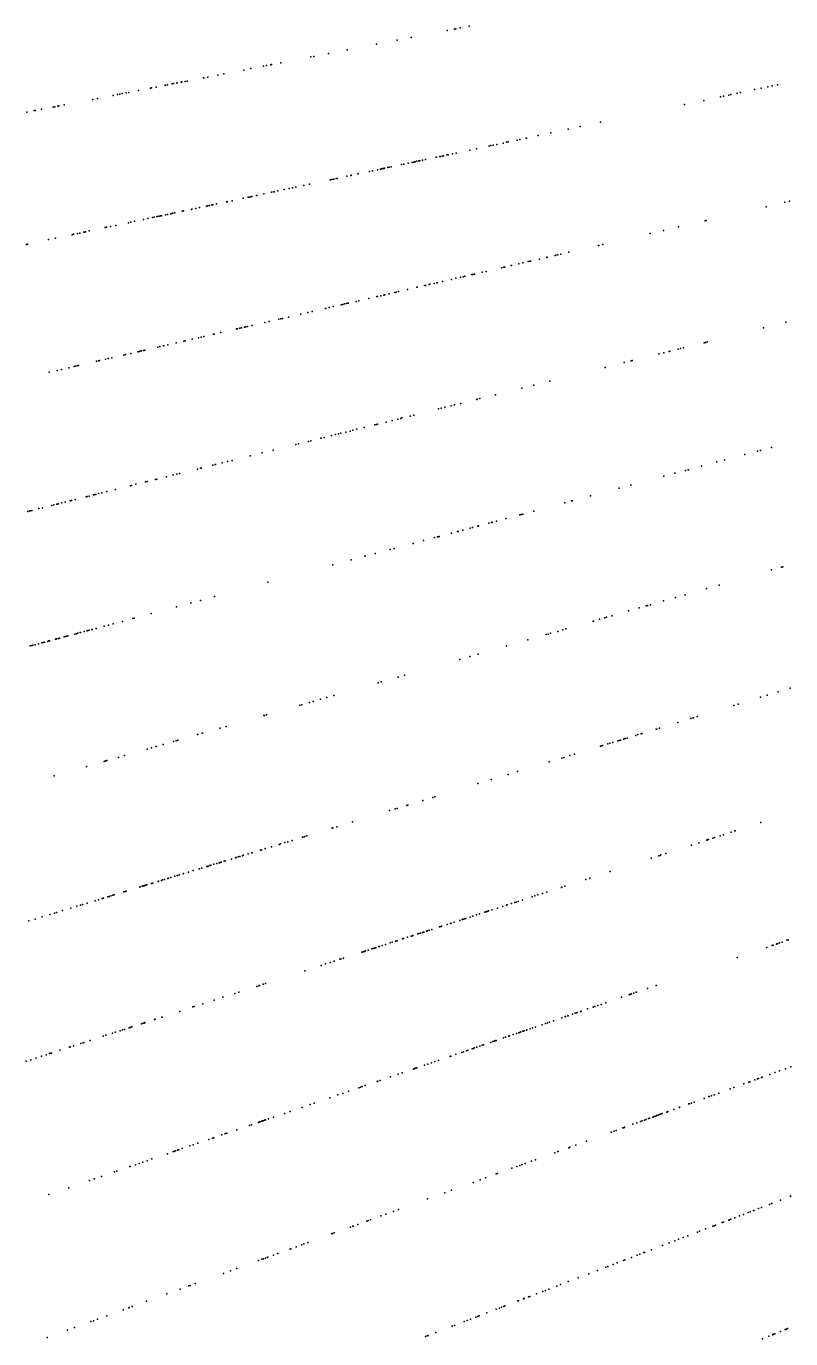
# Model space of a CAD drawing. Header units: metres. Extents: x -4327 to 4266, y -3886 to 3992.
# Drawn here: x -631.3 to -564.9, y -229.2 to -115.2 of the extents above; entities that cross this region are included whole.
import ezdxf

# ---------------------------------------------------------------- set-up
doc = ezdxf.new("R2010")
doc.units = ezdxf.units.M

msp = doc.modelspace()

# ---------------------------------------------------------------- linework, layer by layer
for p in [(-597.86, -116.21, 2108.81), (-594.73, -115.6, 2097.76), (-594.11, -115.48, -219.35), (-593.98, -115.46, -210.75), (-593.61, -115.39, 2098.09), (-592.84, -115.24, -213.31), (-603.43, -117.3, -208.11), (-600.88, -116.8, -207.23), (-599.07, -116.45, -211.07), (-609.18, -118.41, 158.51), (-606.59, -117.91, 2109.35), (-606.33, -117.86, 238.85), (-605.04, -117.61, 2108.25), (-615.53, -119.65, 186.67), (-614.66, -119.48, 187.9), (-614.12, -119.37, 170.75), (-612.39, -119.04, -221.49), (-611.79, -118.92, 177.42), (-610.68, -118.7, 150.25), (-610.43, -118.65, 243.98), (-610.04, -118.58, 159.09), (-609.99, -118.57, 157.28), (-621.53, -120.81, 140.19), (-620.49, -120.61, 183.68), (-620.41, -120.6, 162.17), (-620.01, -120.52, 208.85), (-619.23, -120.37, 188.92), (-619.19, -120.36, 201.72), (-619.01, -120.32, 213.48), (-618.63, -120.25, -223.75), (-618.49, -120.22, 190.56), (-618.21, -120.17, 176.32), (-618.2, -120.17, -218.19), (-618.19, -120.16, 156.84), (-617.85, -120.1, 149.84), (-617.77, -120.08, 192.97), (-617.5, -120.03, 179.82), (-617.32, -120, 161.36), (-615.9, -119.72, 199.9), (-615.87, -119.71, 186.4), (-615.86, -119.71, 166.09), (-568.06, -120.74, -228.95), (-567.48, -120.62, -229.08), (-566.89, -120.5, -229.94), (-566.52, -120.42, -230.88), (-566.06, -120.32, -273.9), (-625.5, -121.59, 230.16), (-625.1, -121.51, 251.04), (-623.74, -121.24, -210.1), (-623.38, -121.17, 156.31), (-623.15, -121.13, 2103.03), (-622.96, -121.09, 214.07), (-622.61, -121.02, 216.66), (-622.38, -120.98, -216.58), (-622.38, -120.98, -215.03), (-572.46, -121.68, -213.56), (-571.01, -121.37, 2098.31), (-570.73, -121.31, -227.45), (-570.28, -121.22, -227.27), (-570.11, -121.18, -229.77), (-569.56, -121.06, -221.52), (-569.27, -121, -231.27), (-631.25, -122.7, -193.35), (-630.59, -122.57, 151.45), (-630.51, -122.56, 213.94), (-629.97, -122.45, -196.78), (-628.95, -122.26, 93.44), (-628.8, -122.23, 99.49), (-628.56, -122.18, -200.55), (-628.47, -122.16, -201.67), (-628, -122.07, 106.16), (-574.14, -122.04, -222.57), (-584.23, -124.18, 2093.72), (-583.18, -123.96, 235.42), (-581.42, -123.58, -213.23), (-589.59, -125.32, 228.18), (-589.44, -125.29, 201.81), (-588.65, -125.12, -211.08), (-588.43, -125.07, -211.74), (-587.89, -124.96, 171.45), (-587.86, -124.95, 213.38), (-587.84, -124.95, 233.52), (-586.84, -124.74, 236.14), (-585.73, -124.5, 238.33), (-595.17, -126.51, 141.7), (-595.05, -126.48, 182.91), (-594.77, -126.42, 212.9), (-594.65, -126.4, 212.49), (-594.27, -126.32, 188.1), (-593.95, -126.25, 210.75), (-592.78, -126, -208.85), (-592.2, -125.88, 209.02), (-591.09, -125.64, 148.39), (-590.95, -125.61, 164.89), (-590.74, -125.57, 217.77), (-590.42, -125.5, 164.03), (-589.86, -125.38, 171.67), (-600.54, -127.65, 132.08), (-600.41, -127.62, 186.39), (-600.31, -127.6, -214.88), (-600.23, -127.58, 132.36), (-600.19, -127.57, -215.97), (-599.88, -127.51, 189.88), (-599.78, -127.49, 133.31), (-599.61, -127.45, 233.59), (-598.7, -127.26, 162.4), (-598.51, -127.22, 154.15), (-598.13, -127.14, 158.68), (-597.79, -127.06, 155.03), (-597.64, -127.03, -220.31), (-597.59, -127.02, 157.82), (-597.51, -127.01, 2106.46), (-597.36, -126.97, -206.75), (-597.19, -126.94, 147.1), (-597.12, -126.92, 157.7), (-596.88, -126.87, 176.6), (-596.63, -126.82, 158.63), (-595.69, -126.62, 179.85), (-595.67, -126.61, 222.21), (-595.36, -126.55, 180.11), (-595.34, -126.54, -211.99), (-604.89, -128.57, 2115.2), (-604.74, -128.54, 161.51), (-604.6, -128.51, 132.97), (-604.58, -128.51, 240.56), (-604.39, -128.47, 187.62), (-604.29, -128.45, -207.65), (-603.46, -128.27, 139.42), (-603.09, -128.19, 94.38), (-603.06, -128.18, 211.35), (-602.49, -128.06, -213.03), (-602.48, -128.06, 194.76), (-601.47, -127.85, 184.52), (-601.23, -127.8, -214.46), (-600.78, -127.7, 186.87), (-611.29, -129.93, 108.26), (-611.27, -129.93, -191.99), (-610.65, -129.8, 88.26), (-609.99, -129.66, 80.2), (-609.83, -129.62, 79.49), (-609.79, -129.61, 79.83), (-609.77, -129.61, -189.29), (-609.44, -129.54, -189.56), (-608.88, -129.42, 2103.58), (-608.47, -129.33, 132.4), (-608.17, -129.27, 205.21), (-607.87, -129.21, -193.9), (-607.17, -129.06, -197.02), (-606.68, -128.95, 88.38), (-616.57, -131.06, -155.52), (-616.24, -130.99, 2099.51), (-615.65, -130.86, 120.03), (-615.53, -130.83, 135.73), (-615.37, -130.8, -161.42), (-615.16, -130.76, 127.77), (-615.08, -130.74, 125.62), (-614.77, -130.67, 79.43), (-613.89, -130.49, 130.36), (-613.85, -130.48, 131.78), (-613.83, -130.47, 100.27), (-613.41, -130.39, -185.58), (-612.46, -130.18, 71.86), (-612.02, -130.09, 103.83), (-611.92, -130.07, 101.36), (-611.8, -130.04, 129.56), (-611.69, -130.02, 131.32), (-567.04, -130.91, 2087.4), (-565.4, -130.53, -223.29), (-565, -130.44, -213.74), (-565, -130.44, -213.74), (-621.88, -132.18, 108.71), (-621.12, -132.02, -163.67), (-620.73, -131.94, -145.23), (-620.33, -131.85, -166.78), (-620.19, -131.83, -134.95), (-619.94, -131.77, -150.88), (-619.9, -131.76, 114.42), (-619.76, -131.73, 2111.49), (-619.64, -131.71, 107.25), (-619.54, -131.69, 109.37), (-619.21, -131.62, -137.27), (-619.02, -131.58, 132.17), (-618.74, -131.52, -145.13), (-618.63, -131.49, -141.12), (-618.55, -131.48, -199.2), (-618.38, -131.44, 107.39), (-617.74, -131.3, 112.6), (-617.64, -131.28, -166.43), (-616.94, -131.14, 2101.91), (-616.92, -131.13, 105.72), (-572.34, -132.14, 2098.07), (-572.25, -132.11, 2084.6), (-627.31, -133.34, -137.96), (-627.18, -133.31, -179.14), (-626.84, -133.24, -137.86), (-626.65, -133.2, 2109.88), (-626.28, -133.12, -138.1), (-626.26, -133.12, 84.11), (-626.15, -133.09, -139.9), (-625.83, -133.02, -184.03), (-624.43, -132.73, -191.56), (-624.31, -132.7, -175.69), (-623.96, -132.63, -191.42), (-623.51, -132.53, -138.22), (-622.41, -132.3, -196.63), (-622.2, -132.25, -197.32), (-577.11, -133.24, -218.32), (-575.94, -132.97, -221.55), (-574.64, -132.67, 2097.67), (-631.28, -134.18, -172.36), (-631.18, -134.16, 82.27), (-629.35, -133.77, 83.1), (-628.76, -133.65, 2108.7), (-581.59, -134.27, 2096.69), (-581.58, -134.27, -216.69), (-581.21, -134.18, -201.94), (-586.73, -135.46, 159.77), (-586.08, -135.31, 164.16), (-586.06, -135.3, 165.21), (-585.36, -135.14, 188.88), (-585.3, -135.13, -206.65), (-585.14, -135.09, -215.43), (-584.88, -135.03, 221.26), (-584.18, -134.87, -208.45), (-592.36, -136.76, 215.47), (-591.71, -136.61, 189.83), (-591.36, -136.53, 182.48), (-589.99, -136.21, -200.22), (-589.81, -136.17, 159.55), (-589.72, -136.15, -217.12), (-589.19, -136.02, -205.81), (-589.16, -136.02, 236.47), (-588.51, -135.87, -206.31), (-588.17, -135.79, 165.81), (-587.69, -135.68, 238.92), (-587.57, -135.65, 182.39), (-587.5, -135.64, -208.53), (-597.38, -137.91, 223.34), (-597.34, -137.91, -182.87), (-596.7, -137.76, -185.95), (-596.65, -137.75, 140.49), (-596.61, -137.74, 152.49), (-596.29, -137.66, -184.73), (-596.23, -137.65, 185.8), (-595.87, -137.57, 155.49), (-595.64, -137.52, 2112.32), (-595.6, -137.51, 226.84), (-595.13, -137.4, 189.47), (-594.35, -137.22, 192.88), (-593.99, -137.13, 195.69), (-593.59, -137.04, 154.54), (-593.36, -136.99, 137.27), (-593.21, -136.95, -196.53), (-592.6, -136.81, -195.23), (-592.51, -136.79, 168.46), (-601.55, -138.88, 132.81), (-600.85, -138.72, 220.83), (-600.8, -138.71, 207.25), (-600.51, -138.64, 212.77), (-600.24, -138.58, 183.39), (-600.16, -138.56, 138.14), (-599.76, -138.47, 242.27), (-599.29, -138.36, 178.73), (-599.17, -138.33, -192.97), (-598.96, -138.28, 154.16), (-598.19, -138.1, 209.71), (-606.83, -140.1, -140.75), (-606.46, -140.01, -142.44), (-605.29, -139.74, -152.91), (-605.28, -139.74, -153.98), (-604.98, -139.67, 210.95), (-604.65, -139.59, -169.36), (-603.94, -139.43, 222.35), (-603.79, -139.4, -152.89), (-603.64, -139.36, -195.89), (-603.49, -139.33, -158.2), (-603.39, -139.3, -152.43), (-603.32, -139.29, 151.69), (-602.63, -139.13, -200.77), (-602.4, -139.08, 235.97), (-612.07, -141.31, -143.04), (-611.67, -141.22, 142.59), (-610.57, -140.96, -143.05), (-610.19, -140.87, -145.84), (-609.36, -140.68, -164.83), (-609.17, -140.64, -196.19), (-609.05, -140.61, -136.25), (-608.52, -140.49, -173.75), (-607.45, -140.24, -187.45), (-565.32, -140.95, 2089.8), (-616.87, -142.41, 105.06), (-616.34, -142.29, 106.74), (-616.1, -142.24, 86.93), (-615.86, -142.18, 88.65), (-615.04, -141.99, -139.76), (-614.96, -141.98, 129.3), (-614.39, -141.84, 128.47), (-613.02, -141.53, -130.33), (-612.95, -141.51, 100.16), (-612.74, -141.46, -131.7), (-612.61, -141.43, -184.56), (-612.61, -141.43, -184.56), (-612.35, -141.37, 139.5), (-612.22, -141.34, -133.02), (-567.28, -141.44, -220.23), (-621.6, -143.51, -162.2), (-621.46, -143.48, 181.95), (-621.41, -143.46, 111.92), (-621.29, -143.44, 100.46), (-621.09, -143.39, -172.1), (-620.99, -143.37, 112.92), (-619.85, -143.1, 214.21), (-619.68, -143.06, 89.56), (-619.37, -142.99, -177.59), (-619.35, -142.99, 188.48), (-619, -142.91, 90.87), (-618.28, -142.74, -180.64), (-617.6, -142.58, 183.06), (-617.49, -142.56, 135.25), (-575.91, -143.59, -207.45), (-575.47, -143.48, -208.75), (-575.39, -143.46, -214.19), (-574.69, -143.29, -210.28), (-574.47, -143.23, -211.66), (-574.22, -143.17, -209.39), (-572.43, -142.72, -216), (-572.31, -142.69, -214.14), (-572.15, -142.65, -207.91), (-626.86, -144.72, 160.22), (-626.74, -144.69, 2093.67), (-625.18, -144.33, 115.84), (-625.02, -144.3, -170.57), (-624.92, -144.27, 118.69), (-624.42, -144.16, 100.96), (-624.41, -144.16, 77.44), (-624.18, -144.1, 127.97), (-624.15, -144.1, 2093.18), (-623.87, -144.03, 2092.22), (-622.82, -143.79, -164.38), (-622.81, -143.79, 129.86), (-622.66, -143.75, 108.91), (-622.21, -143.65, 85.31), (-579.36, -144.45, -197.79), (-578.77, -144.3, -197.23), (-578.67, -144.28, -209.91), (-576.37, -143.7, 2086.59), (-629.31, -145.29, 220.62), (-628.61, -145.13, -121.57), (-628.24, -145.04, -122.23), (-627.6, -144.89, 75.34), (-627.14, -144.79, 247.27), (-627.05, -144.77, 113.65), (-581.03, -144.87, 2107.84), (-588.24, -146.67, -188.06), (-587.21, -146.41, -190.63), (-585.83, -146.06, 2107.73), (-594.1, -148.13, -163.53), (-593.56, -147.99, 2105.17), (-592.15, -147.64, -188.58), (-592.12, -147.63, -187.84), (-591.91, -147.58, -191.06), (-590.54, -147.24, 2115.96), (-598.77, -149.29, -191.06), (-598.67, -149.26, -159.39), (-597.96, -149.09, -159.2), (-597.63, -149, -160.54), (-595.5, -148.47, -169.66), (-595.25, -148.41, -191.77), (-594.94, -148.33, -161.25), (-594.4, -148.2, -160.39), (-603.17, -150.39, -139.06), (-602.92, -150.32, -137.93), (-602.59, -150.24, -142.84), (-601.94, -150.08, -161.34), (-601.03, -149.85, -133.96), (-600.88, -149.82, -138.18), (-600.8, -149.8, -149.55), (-600.04, -149.61, -188.51), (-599.5, -149.47, -178.08), (-599.5, -149.47, -189.45), (-599.03, -149.35, -191.88), (-607.88, -151.56, 196.22), (-607.65, -151.51, -139.02), (-606.78, -151.29, -138.46), (-606.58, -151.24, -167.69), (-605.71, -151.02, 189.92), (-605.68, -151.01, 218.18), (-605.41, -150.95, -136.72), (-604.77, -150.79, -132.66), (-604.42, -150.7, -134.36), (-604.18, -150.64, -166.3), (-603.97, -150.59, -135.33), (-603.53, -150.48, -166.85), (-611.85, -152.55, 2105.6), (-610.81, -152.29, 2097.84), (-609.86, -152.06, -177.08), (-568.89, -152.43, -207.66), (-567.79, -152.14, -210.87), (-567.52, -152.07, -223.88), (-566.58, -151.82, -225.71), (-616.42, -153.69, 136.3), (-616.15, -153.62, 193.2), (-616.09, -153.61, 191.67), (-615.08, -153.36, 164.86), (-614.87, -153.3, -125.51), (-614.85, -153.3, 216.84), (-614.28, -153.16, 217.8), (-613.82, -153.04, 167.84), (-613.42, -152.94, 225.62), (-574.05, -153.82, -216.49), (-573.81, -153.75, -212.01), (-573.79, -153.75, -202.19), (-572.66, -153.44, 2104.33), (-571.32, -153.08, -212.54), (-570.64, -152.9, -214.48), (-620.92, -154.81, 2107.49), (-620.78, -154.78, 224.4), (-620.07, -154.6, 193.66), (-619.94, -154.57, 109.61), (-619.11, -154.36, 114.48), (-618.52, -154.21, 219.69), (-618.22, -154.14, 190.43), (-618.21, -154.14, 139.61), (-617.99, -154.08, 187.72), (-575.91, -154.32, -206.57), (-574.97, -154.06, -199.35), (-626.1, -156.1, 254.79), (-626.01, -156.08, 256.38), (-625.82, -156.04, 166.99), (-625.45, -155.94, 139.4), (-625.32, -155.91, 164.98), (-625.26, -155.9, 164.22), (-625.01, -155.83, -55.12), (-624.72, -155.76, 221.1), (-624.29, -155.65, -57.88), (-623.53, -155.46, 2116.34), (-622.23, -155.14, 193.19), (-622.15, -155.12, 165.64), (-621.76, -155.02, 162.18), (-582.29, -156.02, -190.61), (-579.81, -155.36, -202.49), (-578.8, -155.09, 2091.87), (-630.81, -157.28, 110.8), (-630.2, -157.13, 165.52), (-629.87, -157.05, 236.07), (-629.07, -156.85, 179.61), (-628.89, -156.8, 228.53), (-628.63, -156.73, 136.05), (-628.59, -156.73, 138.62), (-628.51, -156.7, 134.18), (-628.51, -156.71, 221.26), (-628.2, -156.63, 134.48), (-627.91, -156.56, 132.21), (-627.49, -156.45, -57.47), (-627.35, -156.42, -115.28), (-627.05, -156.34, -64.9), (-584.51, -156.62, -161.26), (-583.93, -156.46, -195.15), (-583.88, -156.45, -185.35), (-631.16, -157.37, -117.44), (-631, -157.33, 136.56), (-630.93, -157.31, -136.92), (-630.92, -157.31, 213.04), (-591.13, -158.39, -149.58), (-590.9, -158.33, -162.66), (-590.82, -158.31, -149.85), (-590.45, -158.21, -161.47), (-589.63, -157.99, -153.79), (-588.43, -157.67, 2100.7), (-588.3, -157.63, -153.09), (-588.17, -157.6, -157.66), (-587.21, -157.34, -152.45), (-595.51, -159.57, -166.1), (-595.44, -159.55, -192.33), (-594.37, -159.26, 2100.47), (-593.84, -159.12, -136.47), (-593.79, -159.11, -134.35), (-593.37, -158.99, -136.36), (-592.73, -158.82, -182.68), (-592.55, -158.77, -181.53), (-592.07, -158.64, -145.57), (-592.01, -158.63, -165.12), (-599.7, -160.69, 2098.07), (-599.33, -160.59, -143.07), (-597.69, -160.15, -133.46), (-596.8, -159.91, -189.45), (-595.83, -159.65, -138.69), (-595.57, -159.58, -192.74), (-603.06, -161.59, 2109.81), (-601.88, -161.27, 2109.91), (-601.86, -161.27, -178.85), (-600.98, -161.03, -183.75), (-604.67, -162.02, -128.25), (-566.56, -162.46, -195.6), (-565.7, -162.21, -193.52), (-565.6, -162.18, -193.84), (-610.31, -163.53, -128.37), (-572.21, -164.08, -184.66), (-571.13, -163.77, -193.95), (-616.15, -165.1, -60.54), (-614.93, -164.77, 2121.54), (-575.94, -165.15, -164.23), (-574.9, -164.85, -174.5), (-574.06, -164.61, -172.12), (-620.44, -166.25, -61.32), (-618.23, -165.65, -71.33), (-617, -165.32, -56.41), (-579, -166.02, -173.25), (-578.05, -165.75, -163.77), (-577.45, -165.58, -152.39), (-577.34, -165.55, -175.59), (-577.09, -165.48, -187.67), (-625.23, -167.53, 220.31), (-624.51, -167.34, 173.81), (-624.16, -167.24, 202.77), (-623.74, -167.13, 184.21), (-622.94, -166.92, -45.27), (-622.04, -166.68, -76.4), (-621.91, -166.64, -52.62), (-621.91, -166.64, 230.17), (-582.05, -166.9, -149.74), (-582.04, -166.9, -137.88), (-581.5, -166.74, -151), (-581.04, -166.61, -148.78), (-580.89, -166.57, -148.39), (-580.41, -166.43, -152.47), (-629.43, -168.66, 164.17), (-629.32, -168.62, 188.55), (-629.28, -168.62, -114.69), (-628.75, -168.47, -113.5), (-628.69, -168.46, -81.9), (-628.68, -168.45, -116.78), (-628.51, -168.41, 158.66), (-628.46, -168.4, 156.77), (-628.41, -168.38, 191.75), (-628.41, -168.38, 191.75), (-627.99, -168.27, 161.91), (-627.99, -168.27, 229.63), (-627.86, -168.23, 160.37), (-627.86, -168.23, -103.86), (-627.76, -168.21, 200.05), (-627.68, -168.19, 173.17), (-627.67, -168.18, 162.2), (-627.06, -168.02, 195.57), (-626.93, -167.99, -134.08), (-626.84, -167.96, -110.24), (-626.8, -167.95, 173.68), (-626.61, -167.9, 215.29), (-626.59, -167.89, 203.95), (-626.26, -167.81, 217.13), (-625.99, -167.73, 145.71), (-625.92, -167.72, 169.28), (-625.83, -167.69, -114.79), (-625.6, -167.63, 146.37), (-625.56, -167.62, -127.17), (-587.72, -168.53, -152.97), (-586.14, -168.07, -180.8), (-585.96, -168.02, -179.66), (-585.75, -167.96, -129.7), (-585.14, -167.79, -125.4), (-584.7, -167.66, -126.35), (-584.43, -167.58, -141.59), (-630.94, -169.06, -87.26), (-630.8, -169.02, -88.33), (-630.72, -169, 221.45), (-630.52, -168.95, 160.67), (-630.22, -168.87, -107.54), (-629.93, -168.79, 163.17), (-629.82, -168.76, -112.96), (-629.7, -168.73, -113.67), (-592.05, -169.77, -132.5), (-589.59, -169.06, 2097.93), (-593.64, -170.22, 2099.56), (-592.77, -169.97, -130.2), (-599, -171.76, -59.83), (-598.45, -171.6, -60.46), (-600.72, -172.25, 2090.86), (-600.48, -172.18, -119.48), (-565.99, -173.04, -199.29), (-564.96, -172.73, -214.48), (-607.54, -174.21, -109.84), (-607.35, -174.16, -108.04), (-606.68, -173.96, 2090.82), (-606.36, -173.87, 2106.32), (-605.74, -173.69, -65.02), (-605.19, -173.54, -72.6), (-604.57, -173.36, -51.05), (-569.84, -174.22, -224.46), (-569.47, -174.11, -199.43), (-567.53, -173.51, -194.44), (-566.96, -173.34, -197.83), (-610.67, -175.11, -122.59), (-610.6, -175.09, -107.54), (-610.43, -175.04, 2103.74), (-573.58, -175.36, -173.94), (-573.4, -175.31, -189.23), (-573.35, -175.29, -197.52), (-573.03, -175.19, -191.27), (-616.01, -176.64, -61.18), (-615.97, -176.63, -101.31), (-614.46, -176.19, -103.21), (-613.93, -176.04, -111), (-577.83, -176.66, -161.73), (-576.6, -176.28, -172), (-576.54, -176.27, -166.66), (-576.3, -176.19, -188.75), (-574.7, -175.7, -185.71), (-620, -177.78, -90.11), (-619.39, -177.61, 2101.43), (-618.51, -177.36, -62.84), (-618.27, -177.29, -86.64), (-618.14, -177.25, -87.69), (-616.42, -176.76, -112.17), (-616.38, -176.75, -89.94), (-581.42, -177.76, -160.25), (-581.34, -177.73, -136.33), (-581.25, -177.71, -160.91), (-580.78, -177.56, -135.51), (-580.6, -177.51, -138.6), (-580.36, -177.43, -170.98), (-579.92, -177.3, -186.67), (-579.81, -177.27, -152.75), (-579.69, -177.23, -165.08), (-579.42, -177.15, -163.24), (-579.37, -177.13, -165.35), (-579.27, -177.1, -143.5), (-579.1, -177.05, -191.11), (-578.36, -176.82, -147.46), (-578.17, -176.76, -173.54), (-577.88, -176.68, -170.96), (-623.29, -178.73, 2106.46), (-622.76, -178.57, -93.03), (-620.8, -178.01, -115.15), (-620.42, -177.9, -86.94), (-584.78, -178.79, -138.54), (-584.62, -178.74, -138.16), (-584.09, -178.58, -178.21), (-584.08, -178.57, -149.28), (-583.69, -178.45, -144.6), (-626.06, -179.52, -80.51), (-624.52, -179.08, -116.2), (-624.4, -179.04, 2097.99), (-624.33, -179.02, -90.38), (-624.29, -179.01, -114.7), (-588.64, -179.97, -144.41), (-585.87, -179.12, -134.59), (-628.88, -180.33, 2104.92), (-592.06, -181.01, 2104.84), (-590.92, -180.66, -135.05), (-589.43, -180.21, -176.92), (-595.98, -182.21, -77.38), (-595.81, -182.16, -80.81), (-599.75, -183.36, -126.35), (-599.25, -183.21, 2109.13), (-599.07, -183.16, -69.13), (-598.23, -182.9, -72.48), (-598.16, -182.88, -83.21), (-596.86, -182.48, 2104.92), (-602.96, -184.34, 2101.19), (-567.5, -184.39, 2087.39), (-607.31, -185.67, -66.22), (-607.15, -185.63, 2107.44), (-607.11, -185.61, -116.77), (-606.93, -185.56, -117.81), (-604.72, -184.88, -120.59), (-604.66, -184.86, -124.87), (-604.32, -184.76, -124.09), (-571.68, -185.75, -141.37), (-571.52, -185.7, -129.62), (-571.02, -185.54, -146.4), (-570.75, -185.45, -141.14), (-570.06, -185.22, -171.7), (-569.75, -185.12, -173.73), (-569.72, -185.11, -146.76), (-610.95, -186.79, -112.83), (-610.85, -186.76, -101.35), (-610.55, -186.66, 185.15), (-609.99, -186.49, 180.83), (-609.98, -186.49, -72.85), (-609.34, -186.29, 181.39), (-609.21, -186.25, -124.01), (-608.82, -186.13, -70.25), (-608.56, -186.06, -76.9), (-608.2, -185.95, -59.31), (-573.53, -186.35, -160.35), (-572.89, -186.14, -164.76), (-572.19, -185.92, -170.21), (-572.15, -185.9, -166.66), (-572.13, -185.9, -140.44), (-572.03, -185.86, -147.35), (-615, -188.02, -92.71), (-614.75, -187.95, 190.61), (-614.55, -187.89, 152.61), (-614.52, -187.88, -117.47), (-614.44, -187.85, -98.35), (-614.38, -187.83, 154.42), (-614.36, -187.83, 204.68), (-614.1, -187.75, -118.47), (-614.01, -187.72, 213.08), (-613.48, -187.56, -121.98), (-613.13, -187.45, 155.59), (-613.06, -187.43, -110.34), (-612.88, -187.38, 170.79), (-612.73, -187.33, 156.23), (-612.52, -187.27, -103.06), (-612.41, -187.23, 198.66), (-612.03, -187.12, 2107.73), (-611.7, -187.02, 173.45), (-611.68, -187.01, -60.71), (-577.01, -187.48, -137.11), (-576.36, -187.27, -164.69), (-576.36, -187.27, -164.69), (-576.25, -187.24, -151.25), (-576.19, -187.21, -138.65), (-575.76, -187.08, -155.33), (-618.74, -189.17, 137.71), (-618.38, -189.06, 162.54), (-618.17, -188.99, 141.64), (-618.16, -188.99, 175.28), (-618.01, -188.94, 228.65), (-617.66, -188.84, 146.33), (-617.64, -188.83, 220.62), (-617.2, -188.7, -100.96), (-616.79, -188.57, 143.54), (-616.26, -188.41, 172.11), (-616.24, -188.4, 183.45), (-616.04, -188.34, 177.7), (-615.62, -188.21, -91.73), (-615.57, -188.2, -98.89), (-615.49, -188.17, 159.17), (-615.35, -188.13, 203.08), (-615.25, -188.1, 146.13), (-580.57, -188.64, 2105.02), (-621.44, -189.99, 232.72), (-621.41, -189.98, 129.07), (-621.21, -189.92, 130.13), (-621.19, -189.92, -95.09), (-621.17, -189.91, 131.6), (-621.06, -189.88, 117.62), (-621.04, -189.87, -85.32), (-620.92, -189.83, 151.58), (-620.91, -189.83, 127.86), (-620.91, -189.83, 203.75), (-620.83, -189.81, 234.49), (-620.4, -189.68, -126.66), (-620.3, -189.65, 148.82), (-619.84, -189.51, 134.63), (-619.8, -189.49, 189.48), (-619.55, -189.42, 230.81), (-619.45, -189.38, 213.4), (-619.27, -189.33, 190.47), (-618.99, -189.24, 179.69), (-618.93, -189.23, 126.72), (-584.82, -190.02, 205.19), (-584.77, -190, -132.62), (-584.51, -189.92, 193.23), (-582.69, -189.33, 2104.12), (-582.34, -189.21, 217.39), (-626.01, -191.39, 2094.07), (-625.31, -191.18, 236.98), (-625.02, -191.09, 216.5), (-624.71, -190.99, 237.97), (-624.59, -190.96, -61.27), (-624.21, -190.84, 220.58), (-624.09, -190.8, -93.35), (-623.94, -190.76, 194.23), (-623.76, -190.7, -90.4), (-623.65, -190.67, 219.2), (-622.82, -190.41, 118.69), (-622.68, -190.37, 120.86), (-622.6, -190.35, 203.13), (-589.15, -191.43, -81.04), (-588.87, -191.34, -114.93), (-588.75, -191.3, 189.82), (-588.57, -191.24, -130.66), (-588.2, -191.12, -118.64), (-587.37, -190.85, -69.51), (-587.12, -190.77, 191.13), (-586.85, -190.68, -74.23), (-586.45, -190.55, -83.41), (-586.09, -190.43, -84.38), (-629.9, -192.58, 109.67), (-629.24, -192.38, 123.62), (-628.83, -192.25, 117.61), (-628.65, -192.2, 248.44), (-628.13, -192.04, 249.87), (-627.43, -191.83, 207.06), (-626.91, -191.66, 104.01), (-626.59, -191.57, 123.47), (-626.41, -191.51, 244.7), (-592.75, -192.6, 211), (-592.52, -192.52, 202.99), (-592.2, -192.42, 204.01), (-591.93, -192.33, 127.16), (-591.48, -192.18, 201.51), (-591.38, -192.15, 2109.77), (-591.27, -192.12, 168.95), (-591.21, -192.1, 192.47), (-591.15, -192.07, 224.89), (-590.86, -191.98, 216.77), (-590.36, -191.82, 183.32), (-589.89, -191.67, -123.9), (-589.59, -191.57, -124.19), (-589.53, -191.55, 2111.65), (-631.07, -192.94, 262.65), (-630.53, -192.77, 102.4), (-596.3, -193.75, 139.18), (-596.06, -193.67, 145.95), (-595.4, -193.46, 122.93), (-595.29, -193.42, -126.1), (-595.23, -193.4, 251.48), (-594.74, -193.24, -84.24), (-594.46, -193.15, 237.78), (-594.38, -193.13, 165.45), (-594.13, -193.04, 151.24), (-593.65, -192.89, 183.97), (-593.43, -192.82, 128.19), (-593.36, -192.79, 138.13), (-593.24, -192.76, 117.55), (-593.12, -192.72, -118.23), (-599.69, -194.85, 112.43), (-599.52, -194.79, -95.09), (-599.23, -194.7, 175.29), (-599.1, -194.66, 176.73), (-599.07, -194.65, 147.78), (-598.62, -194.5, -102.69), (-598.52, -194.47, -100.2), (-598.17, -194.36, 140.7), (-597.85, -194.25, 180.44), (-597.74, -194.22, -106.76), (-597.71, -194.21, 140.59), (-597.29, -194.07, 206.15), (-597.19, -194.04, 206.49), (-597.05, -193.99, 153.43), (-596.88, -193.94, -110.49), (-596.8, -193.91, 220.87), (-596.77, -193.9, 114), (-596.52, -193.82, 149.32), (-596.44, -193.79, -119.95), (-566.01, -194.89, -144.23), (-565.87, -194.84, -158.09), (-565.64, -194.77, -161.87), (-565.23, -194.62, -136.81), (-565.12, -194.58, -135.07), (-602.15, -195.65, 148.17), (-602.02, -195.61, 173.13), (-601.93, -195.58, -120.34), (-601.82, -195.54, -95.81), (-601.6, -195.47, 248.18), (-601.29, -195.37, 175.89), (-601.28, -195.37, 121.28), (-601.17, -195.33, -74.64), (-601.04, -195.29, -71.48), (-600.97, -195.27, 179.89), (-600.94, -195.26, -90.03), (-600.67, -195.17, 166.84), (-600.66, -195.17, 233.2), (-600.6, -195.15, 123.65), (-600.39, -195.08, 166.02), (-600.08, -194.98, 234.14), (-566.99, -195.23, -163.31), (-566.52, -195.07, -133), (-566.42, -195.03, -156.85), (-566.14, -194.94, -159.91), (-566.1, -194.92, -131.53), (-605.68, -196.8, -95.71), (-605.3, -196.67, -103.12), (-604.9, -196.54, 111.61), (-604.56, -196.43, 104.77), (-604.05, -196.27, -91.91), (-603.97, -196.24, 121.11), (-603.73, -196.16, 111.4), (-569.56, -196.11, -164.76), (-607.11, -197.26, 282.34), (-613.18, -199.23, 237.26), (-612.83, -199.12, 237.52), (-611.28, -198.62, 103.42), (-611.1, -198.56, 283.35), (-611.04, -198.54, 96.92), (-610.71, -198.43, 246.29), (-610.52, -198.37, 112.65), (-578.94, -199.34, 198.76), (-578.9, -199.33, -65.53), (-578.79, -199.29, 201.67), (-578.73, -199.27, -67.2), (-578.53, -199.2, -64.48), (-578.31, -199.13, -77.3), (-578.29, -199.12, -64.45), (-577.34, -198.79, -126.14), (-576.58, -198.53, -126.32), (-616.81, -200.41, 89.89), (-616.71, -200.38, 94.2), (-615.96, -200.14, 275.96), (-614.96, -199.81, -66.36), (-614.23, -199.57, 98.14), (-582.54, -200.58, -113.67), (-582.05, -200.42, 220.83), (-581.9, -200.36, 201.26), (-581.66, -200.28, -114.54), (-581.37, -200.18, -113.44), (-580.96, -200.04, 204.28), (-579.6, -199.57, 2096.73), (-620.14, -201.5, -50.42), (-620.09, -201.48, 86.74), (-619.52, -201.29, 259.68), (-619.48, -201.28, -69), (-619.48, -201.28, 2091.68), (-617.96, -200.79, 261.08), (-585.85, -201.72, 248.96), (-585.49, -201.6, -117.39), (-584.79, -201.36, 122.5), (-584.48, -201.25, 223.28), (-584.46, -201.24, -100.5), (-584.26, -201.18, 202.46), (-584.23, -201.17, 196.86), (-583.84, -201.03, 212.43), (-583.62, -200.96, 198.88), (-583.52, -200.92, 125.38), (-583.45, -200.9, 206.65), (-583.17, -200.8, 198.73), (-583.1, -200.78, 174.83), (-624.38, -202.87, -51.13), (-623.81, -202.69, -45.69), (-623.57, -202.61, -45.67), (-623.13, -202.47, -57.86), (-622.93, -202.4, -67.94), (-622.76, -202.35, -67.2), (-622.36, -202.22, 2093.35), (-622.31, -202.2, 76.18), (-622.25, -202.18, -50.95), (-622.12, -202.14, -58.49), (-621.28, -201.87, 270.38), (-621.14, -201.82, 87.98), (-621.06, -201.8, 97.41), (-620.99, -201.77, 291.35), (-589, -202.81, -66.68), (-588.73, -202.72, 154.34), (-588.72, -202.71, 127.21), (-588.52, -202.64, 229.82), (-588.41, -202.6, 172.4), (-588.4, -202.6, -78.65), (-588.33, -202.58, 205.37), (-588.16, -202.52, 230.84), (-588.11, -202.5, -116.16), (-588.1, -202.5, 178.17), (-588.04, -202.48, -92.43), (-587.85, -202.41, -92.05), (-587.81, -202.4, 225.31), (-587.81, -202.4, 190.62), (-587.53, -202.3, 182.04), (-587.32, -202.23, 199.77), (-587.08, -202.15, 198.94), (-586.49, -201.95, -104.32), (-586.2, -201.84, 125.25), (-586.03, -201.79, 2111.41), (-586.01, -201.78, 176.8), (-627.53, -203.9, -23.58), (-627.47, -203.88, -40.53), (-627.19, -203.78, -41.24), (-626.55, -203.58, -35.43), (-626.34, -203.51, -39.38), (-626.3, -203.5, -35.77), (-625.74, -203.32, 290.57), (-624.6, -202.95, 85.19), (-592.46, -204, 165.15), (-592.38, -203.97, 124.44), (-592.2, -203.91, -65.66), (-592.16, -203.9, -90.28), (-591.9, -203.81, 151.19), (-591.69, -203.73, 172.99), (-591.59, -203.7, 243.12), (-590.95, -203.48, 142.32), (-590.78, -203.42, 117.39), (-590.67, -203.38, 146.92), (-590.6, -203.36, 131.17), (-590.51, -203.33, 173.75), (-590.48, -203.32, 226.34), (-589.85, -203.1, 99.68), (-589.68, -203.04, -115.41), (-589.37, -202.94, 178.92), (-589.36, -202.93, 190.38), (-589.31, -202.92, 219.37), (-631.29, -205.12, -25.17), (-630.89, -204.99, 2109.93), (-630.43, -204.84, 2100.38), (-629.98, -204.69, 272.47), (-629.57, -204.56, 70.85), (-629.26, -204.46, -33.77), (-629.15, -204.42, 2096.09), (-629.11, -204.41, 72.99), (-628.37, -204.17, -19.65), (-595.81, -205.15, 150.01), (-595.5, -205.05, 151.39), (-594.48, -204.7, 251.04), (-594.43, -204.68, -96.24), (-593.98, -204.52, -116.96), (-593.47, -204.35, 155.95), (-593.46, -204.35, 115.8), (-593.32, -204.3, -92.21), (-593.06, -204.21, 178.93), (-592.95, -204.17, -91.45), (-592.58, -204.04, 125.91), (-599, -206.25, -121.17), (-598.64, -206.13, -67.77), (-597.67, -205.8, 140.32), (-597.57, -205.76, 123.74), (-597.49, -205.73, -91.45), (-597.48, -205.73, 176.17), (-597.47, -205.73, 99.91), (-597.38, -205.69, 174.66), (-596.72, -205.47, 103.31), (-596.42, -205.37, 149.44), (-596.11, -205.26, 150.82), (-566.71, -206.27, -158.25), (-566.27, -206.1, 128.95), (-565.87, -205.96, -158.72), (-565.37, -205.78, -135.62), (-564.9, -205.61, 206.08), (-602.41, -207.43, 182.5), (-602.27, -207.38, -98.22), (-602.12, -207.32, 102.46), (-601.85, -207.23, 104.2), (-600.81, -206.88, -69.77), (-600.75, -206.86, 233.02), (-600.55, -206.79, 167.04), (-599.66, -206.48, 236.14), (-569.83, -207.4, 124.24), (-568.96, -207.08, 127.49), (-568.53, -206.93, 178.32), (-568.45, -206.9, 74.44), (-568.02, -206.74, 181.03), (-567.78, -206.65, 225.72), (-567.7, -206.63, 158.18), (-567.44, -206.53, 86.38), (-567.38, -206.51, -152.47), (-604.92, -208.29, 102.94), (-604.23, -208.05, 92.83), (-603.81, -207.91, 2099.01), (-603.31, -207.73, 237.97), (-572.43, -208.35, -131.74), (-572.01, -208.19, 207.93), (-571.99, -208.19, 206.44), (-571.79, -208.12, -78.25), (-571.79, -208.12, -133.68), (-571.55, -208.03, -125.3), (-571.15, -207.88, -135.62), (-570.15, -207.52, 107.84), (-608.86, -209.65, 90.32), (-608.37, -209.48, 249.21), (-607.34, -209.13, 266.68), (-606.63, -208.88, 267.19), (-606.3, -208.77, 284.45), (-576.15, -209.7, 107.59), (-576.13, -209.69, 133.64), (-576.08, -209.67, 131.53), (-575.67, -209.53, 2086.94), (-575.6, -209.5, -113.7), (-575.56, -209.48, 234.92), (-575.06, -209.31, -116.71), (-574.57, -209.13, -129.44), (-574.55, -209.12, 157.95), (-573.75, -208.83, 127.52), (-573.69, -208.81, -112.29), (-573.53, -208.75, 2087.61), (-573.3, -208.67, -88.63), (-611.9, -210.69, -45.43), (-611.73, -210.64, -44.35), (-611.12, -210.43, -46.44), (-611.1, -210.42, -46.79), (-611.02, -210.39, 102.17), (-610.97, -210.37, 77.02), (-610.84, -210.33, 261.63), (-610.76, -210.3, 100.68), (-610.73, -210.29, 263.23), (-610.59, -210.24, 258.25), (-610.56, -210.23, -57.03), (-610.51, -210.21, 278.03), (-610.26, -210.13, 79.07), (-609.83, -209.98, -67.61), (-579.33, -210.86, 159.26), (-578.6, -210.59, -112.9), (-578.28, -210.48, -92.14), (-577.96, -210.36, -111.05), (-577.79, -210.3, -113.44), (-577.6, -210.23, -84.85), (-577.46, -210.18, -84.14), (-577.24, -210.1, -85.82), (-577.16, -210.07, -104.33), (-576.89, -209.97, 159.31), (-576.77, -209.93, -85.75), (-576.63, -209.88, 81.3), (-576.54, -209.84, 183.01), (-576.4, -209.79, -66.67), (-576.29, -209.75, 150.6), (-576.22, -209.73, 149.87), (-615.42, -211.91, -33.58), (-615.13, -211.81, -34.63), (-615.12, -211.8, -43.18), (-614.99, -211.76, -45.3), (-614.3, -211.52, -48.46), (-614.02, -211.42, -45.59), (-613.9, -211.38, 78.46), (-613.87, -211.37, 82.77), (-612.99, -211.07, 2114.34), (-580.5, -211.28, -115.71), (-580.46, -211.27, 258.83), (-580.23, -211.18, 210.16), (-580.07, -211.13, 74.26), (-580.06, -211.13, 236.38), (-579.48, -210.91, -86.84), (-579.4, -210.89, -109.59), (-618.52, -212.97, 77.61), (-618.44, -212.95, 78.32), (-618.33, -212.91, -19.44), (-618.16, -212.85, 80.82), (-618.04, -212.81, 290.38), (-617.75, -212.71, -22.99), (-617.08, -212.48, -49.39), (-616.79, -212.38, -59.04), (-616.4, -212.24, 91.08), (-585.4, -213.07, 136.51), (-585.12, -212.97, 77.66), (-585.11, -212.96, -89.07), (-584.18, -212.63, 79.6), (-584.09, -212.59, -104.19), (-583.57, -212.4, -88.14), (-582.64, -212.07, 132.32), (-622.29, -214.27, 68.99), (-622.26, -214.26, 300.57), (-621.81, -214.11, -21.71), (-621.49, -214, -16.32), (-621.18, -213.89, -19.18), (-620.8, -213.76, -23.82), (-620.38, -213.61, 2094.9), (-619.03, -213.15, 75.14), (-588.68, -214.26, -94.15), (-588.42, -214.17, -83.66), (-588.24, -214.1, 103.53), (-587.95, -214, -89.15), (-587.41, -213.8, 2112.45), (-587.08, -213.68, 2111.25), (-625.38, -215.34, -10.64), (-625.36, -215.33, -21.83), (-624.75, -215.12, -0.9), (-623.63, -214.73, -23.93), (-623.42, -214.66, 2089.18), (-591.42, -215.26, 109.03), (-590.47, -214.91, 54.8), (-590.38, -214.88, 264.06), (-589.13, -214.42, 100.87), (-627.6, -216.1, 54.61), (-625.81, -215.48, -22.57), (-594.95, -216.54, 109.33), (-594.37, -216.33, 108.51), (-592.48, -215.65, 64.01), (-591.88, -215.43, 267.97), (-629.32, -216.69, 2108.96), (-596.44, -217.08, 59.54), (-566.75, -217.55, -111.66), (-566.56, -217.48, 143.07), (-566.53, -217.47, -88.49), (-565.78, -217.18, 129.68), (-564.93, -216.86, 198.99), (-564.92, -216.85, 212.24), (-600.5, -218.56, 243.9), (-600.07, -218.41, 58.5), (-599.39, -218.16, 63.35), (-598.95, -218, -60.5), (-570.1, -218.84, 236.9), (-569.77, -218.71, 107.78), (-569.34, -218.55, 204.61), (-569, -218.42, 228.06), (-568.61, -218.27, 144.64), (-568.6, -218.26, 187.48), (-568.41, -218.19, 209.09), (-568.13, -218.08, -127.44), (-568.12, -218.08, 114.68), (-567.71, -217.92, 134.29), (-567.45, -217.83, -136.67), (-603.12, -219.52, -73.3), (-602.94, -219.45, -65.85), (-602.89, -219.44, -68.67), (-602.5, -219.29, -65.45), (-601.72, -219.01, -61.13), (-601.59, -218.96, 84.46), (-601.4, -218.89, 84.08), (-572.99, -219.95, 178.71), (-572.83, -219.89, 229.22), (-572.29, -219.68, 213.13), (-571.67, -219.44, 200.25), (-571.56, -219.4, 145.39), (-571.44, -219.36, 182.58), (-570.86, -219.13, 203.67), (-570.74, -219.09, -126.29), (-570.28, -218.91, 197.56), (-570.23, -218.89, 169.93), (-607.36, -221.06, -34.4), (-607.17, -220.99, -45.71), (-606.84, -220.87, -43.57), (-604.75, -220.11, -46.59), (-604.7, -220.09, -62.14), (-604.54, -220.03, 55.75), (-576.03, -221.12, 158.31), (-575.45, -220.89, 122.78), (-574.97, -220.71, 2123.75), (-574.64, -220.58, 239.56), (-574.23, -220.42, 230.93), (-573.83, -220.27, 131.18), (-610.51, -222.21, -41.34), (-610.35, -222.15, -39.9), (-610.33, -222.14, -44.17), (-610.3, -222.13, 84.96), (-609.81, -221.95, -48.4), (-609.48, -221.83, 64.06), (-609.44, -221.82, -46.95), (-608.38, -221.43, -63.23), (-608.31, -221.41, 34.1), (-607.84, -221.23, -38.68), (-578.73, -222.15, 160.14), (-578.24, -221.96, 131.83), (-578.02, -221.88, 174.44), (-577.65, -221.74, 121.15), (-577.61, -221.72, 184.92), (-576.99, -221.49, 235.12), (-613.55, -223.31, -20.48), (-613.01, -223.12, 61.56), (-611.12, -222.43, 38.89), (-610.82, -222.32, -39.94), (-610.68, -222.27, -42.42), (-581.69, -223.29, 236.64), (-580.97, -223.01, 186), (-580.78, -222.94, 260.67), (-580.33, -222.77, 151.21), (-580.32, -222.77, 106.99), (-579.96, -222.62, 175.38), (-579.43, -222.42, 148.83), (-579.31, -222.38, 94.99), (-616.62, -224.43, 83.66), (-614.16, -223.54, 59.16), (-584.89, -224.52, 2104.48), (-584.22, -224.26, 46.33), (-583.35, -223.93, 159.96), (-582.44, -223.58, 243.59), (-619.09, -225.33, -15.27), (-617.93, -224.91, 2091.56), (-617.16, -224.63, 62.7), (-617.05, -224.59, -21.32), (-587.68, -225.59, 131.11), (-587.57, -225.55, 292.44), (-586.99, -225.32, 262.25), (-586.44, -225.11, 121.21), (-586.2, -225.02, 246.35), (-585.92, -224.92, 179.41), (-585.21, -224.64, 96.66), (-622.86, -226.7, 2088.33), (-622.39, -226.53, -14.63), (-622.35, -226.52, -16.8), (-622.1, -226.43, -17.16), (-620.85, -225.97, -20.01), (-590.48, -226.66, 69.09), (-590.19, -226.55, 278.37), (-590.02, -226.49, 96.04), (-589.82, -226.41, 276.14), (-589.72, -226.37, 98.11), (-588.6, -225.94, 102.5), (-588.54, -225.92, 102.85), (-588.1, -225.75, 91.16), (-588.04, -225.73, 261.51), (-625.69, -227.73, 34.71), (-625.46, -227.65, -14.34), (-625.09, -227.51, -19.78), (-624.29, -227.22, 2089.16), (-593.26, -227.73, 2109.36), (-592.99, -227.63, 266.96), (-592.7, -227.52, 55.02), (-592.24, -227.34, 67.9), (-592.08, -227.28, 71.73), (-591.97, -227.24, 79.09), (-591.3, -226.98, 96.95), (-627.71, -228.47, 3.46), (-627.09, -228.24, -14.74), (-596.63, -229.02, 81.48), (-596.48, -228.97, 162.45), (-596.39, -228.93, 2099.72), (-595.72, -228.67, 106.96), (-594.31, -228.14, 81.16), (-594.11, -228.06, 179.66), (-566.8, -229, -60.04), (-566.46, -228.87, 124.47), (-566.45, -228.86, -63.71), (-566.45, -228.86, 2106.7), (-566.38, -228.83, -62.02), (-566.27, -228.79, 191.29), (-565.79, -228.59, 182.75), (-565.38, -228.43, 177.19), (-565.36, -228.42, 200.88), (-565.27, -228.38, 197.17), (-565.17, -228.34, 197.5), (-629.48, -229.11, 2106.55), (-567.34, -229.22, -53.7)]:
    msp.add_point(p)

doc.saveas('drawing.dxf')
